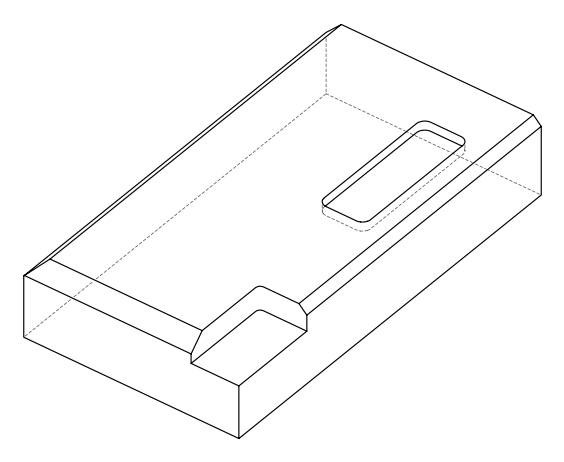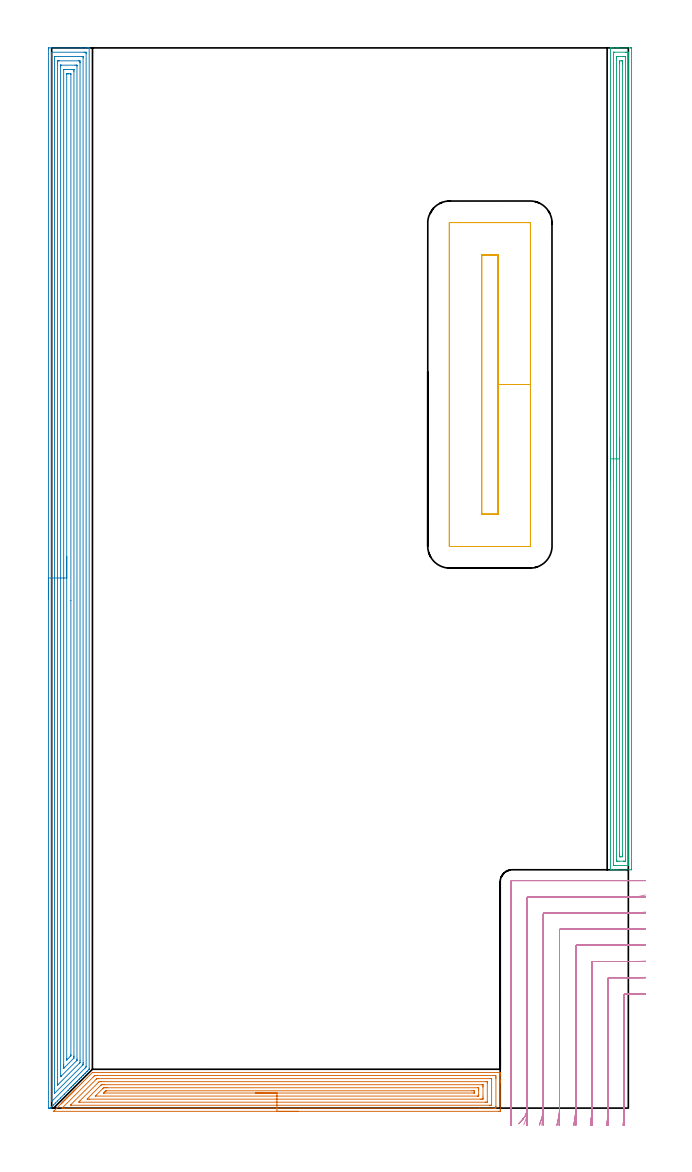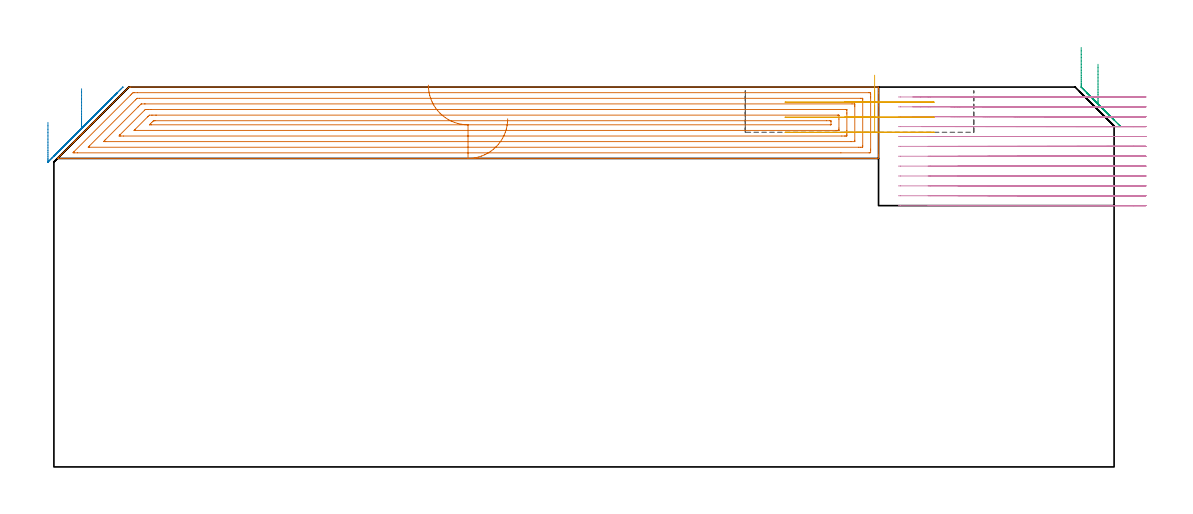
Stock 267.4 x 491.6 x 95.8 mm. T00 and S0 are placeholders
(PLAN: 5 operations, 2 tool changes, 81.5 min)
(1 AREA_MILL | FG_CHAMFER_SURFACE | UGT0205_001 | 11.36 min | 34875 mm3)
(2 AREA_MILL_1 | FG_CHAMFER_SURFACE_1 | UGT0205_001 | 27.39 min | 85770 mm3)
(3 AREA_MILL_2 | FG_CHAMFER_SURFACE_2 | UGT0205_001 | 12.4 min | 18565 mm3)
(4 MILL_CORNER_NOTCH_RECTANGULAR | CORNER_NOTCH_RECTANGULAR | NXT0201_013 | Follow Part, ap 2.5, ae 75% | 26.18 min | 194580 mm3)
(5 MILL_RECTANGULAR_POCKET | POCKET_RECTANGULAR_STRAIGHT | UGT0201_104 | Follow Part, ap 5, ae 75% | 4.21 min | 110758 mm3)
(TOOL UGT0205_001 | Chamfer Mill 20 x 3 x 45 deg. | D20 FL50 Z2)
(TOOL NXT0201_013 | ENDMILL 10mm | D10 FL30 Z4)
(TOOL UGT0201_104 | End Mill 20 mm | D20 FL22 Z2)
(OP 1 AREA_MILL)
G17 G21 G94 G90
T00 M6
G54
G17 G0 G90 X114.45 Y-1.5 S1061 M3
G43 Z105.8 H0
Z87.8
G94 G1 X114.412 Z86.928 F250.
X114.298 Z86.063
X114.109 Z85.212
X113.847 Z84.38
X113.513 Z83.574
X113.11 Z82.8
X112.641 Z82.064
X112.11 Z81.372
X111.521 Z80.729
X110.878 Z80.14
X110.186 Z79.608
X109.45 Z79.14
X108.676 Z78.737
X107.87 Z78.403
X107.038 Z78.141
X106.186 Z77.952
X105.322 Z77.838
X104.45 Z77.8
X1.157
X1.12 Y-1.499 Z77.801
X0.919 Y-1.492 Z77.806
X1.015 Y-1.389 Z77.909
X1.194 Y-1.206 Z78.094
X1.788 Y-0.611 Z78.688
X4.417 Y2.019 Z81.316
X4.462 Y2.063 Z81.362
X4.669 Y2.27 Z81.569
X4.714 Y2.315 Z81.612
X4.759 Y2.36 Z81.659
X4.965 Y2.565 Z81.864
X5.01 Y2.611 Z81.908
X5.057 Y2.657 Z81.956
X5.26 Y2.861 Z82.16
X5.306 Y2.907 Z82.204
X5.354 Y2.954 Z82.253
X5.556 Y3.156 Z82.455
X5.602 Y3.204 Z82.501
X5.651 Y3.251 Z82.55
X5.851 Y3.452 Z82.751
X5.899 Y3.5 Z82.797
X5.948 Y3.549 Z82.848
X6.147 Y3.747 Z83.046
X6.195 Y3.796 Z83.093
X6.245 Y3.846 Z83.145
X6.442 Y4.043 Z83.342
X6.491 Y4.093 Z83.39
X6.542 Y4.143 Z83.442
X6.738 Y4.338 Z83.637
X6.787 Y4.389 Z83.686
X6.839 Y4.44 Z83.739
X7.033 Y4.634 Z83.933
X7.084 Y4.685 Z83.982
X7.137 Y4.737 Z84.036
X7.329 Y4.929 Z84.228
X7.38 Y4.981 Z84.278
X7.434 Y5.034 Z84.333
X7.624 Y5.224 Z84.523
X7.676 Y5.278 Z84.575
X7.731 Y5.331 Z84.63
X7.919 Y5.52 Z84.819
X7.973 Y5.574 Z84.871
X8.028 Y5.629 Z84.927
X8.215 Y5.815 Z85.114
X8.269 Y5.87 Z85.167
X8.325 Y5.926 Z85.225
X8.51 Y6.111 Z85.41
X8.565 Y6.167 Z85.463
X8.622 Y6.223 Z85.522
X8.806 Y6.406 Z85.705
X8.861 Y6.463 Z85.76
X8.919 Y6.52 Z85.819
X9.101 Y6.702 Z86.001
X9.158 Y6.759 Z86.056
X9.217 Y6.817 Z86.116
X9.397 Y6.997 Z86.296
X9.454 Y7.056 Z86.352
X9.514 Y7.114 Z86.413
X9.692 Y7.293 Z86.592
X9.75 Y7.352 Z86.648
X9.811 Y7.411 Z86.71
X9.988 Y7.588 Z86.887
X10.047 Y7.648 Z86.945
X10.108 Y7.708 Z87.007
X10.283 Y7.884 Z87.183
X10.343 Y7.944 Z87.241
X10.405 Y8.006 Z87.305
X10.579 Y8.179 Z87.478
X10.639 Y8.241 Z87.537
X10.702 Y8.303 Z87.602
X10.874 Y8.475 Z87.774
X10.935 Y8.537 Z87.834
X10.999 Y8.6 Z87.899
X11.17 Y8.77 Z88.069
X11.232 Y8.833 Z88.13
X11.53 Y9.13 Z88.43
X12.188 Y9.788 Z89.087
X13.079 Y10.68 Z89.979
X13.971 Y11.571 Z90.87
X14.862 Y12.463 Z91.762
X15.754 Y13.354 Z92.653
X16.645 Y14.245 Z93.545
X17.537 Y15.137 Z94.436
X18.835 Y16.435 Z95.734
X18.896 Y16.494 Z95.792
X19.319 Y16.5 Z95.8
X207.855
X207.99 Y16.497 Z95.788
X207.993 Y16.466 Z95.757
X208. Y16.138 Z95.437
Y15.635 Z94.934
Y15.056 Z94.351
Y12.988 Z92.285
Y12.389 Z91.684
Y11.8 Z91.095
Y-0.645 Z78.652
X207.998 Y-0.944 Z78.353
X207.992 Y-1.491 Z77.806
X207.96 Y-1.494 Z77.804
X207.409 Y-1.5 Z77.8
X104.45
Y-0.086 Z79.214
X5.978
X5.086 Y-0.085 Z79.215
X5.057 Y-0.083 Z79.217
X4.806 Y-0.056 Z79.244
X4.927 Y0.073 Z79.373
X5.057 Y0.207 Z79.507
X19.319 Y14.47 Z93.77
X19.615 Y14.761 Z94.061
X19.917 Y15.056 Z94.356
X20.183 Y15.083 Z94.383
X20.211 Y15.085 Z94.385
X21.072 Y15.086 Z94.386
X205.597 Y15.085 Z94.385
X205.626 Y15.083 Z94.383
X205.99 Y15.056 Z94.356
X205.998 Y14.685 Z93.985
X206. Y14.167 Z93.467
Y13.794 Z93.094
Y0.833 Z80.133
X205.998 Y0.462 Z79.762
X205.99 Y-0.056 Z79.244
X205.654 Y-0.084 Z79.216
X205.626 Y-0.085 Z79.215
X198.495 Y-0.086 Z79.214
X104.45
Y1.328 Z80.628
X9.017 Y1.329 Z80.629
X8.871 Y1.331 Z80.631
X8.725 Y1.335 Z80.635
X8.653 Y1.343 Z80.643
X8.701 Y1.396 Z80.696
X8.765 Y1.464 Z80.764
X8.822 Y1.523 Z80.823
X9.021 Y1.722 Z81.022
X20.577 Y13.278 Z92.578
X20.841 Y13.539 Z92.839
X20.932 Y13.625 Z92.925
X20.965 Y13.654 Z92.954
X21.006 Y13.665 Z92.965
X21.102 Y13.667 Z92.967
X21.599 Y13.671 Z92.971
X203.449
X203.843 Y13.669 Z92.969
X203.974 Y13.667 Z92.967
X203.988 Y13.665 Z92.965
X203.993 Y13.621 Z92.921
X203.998 Y13.538 Z92.838
X203.999 Y13.434 Z92.734
X204. Y13.278 Z92.578
X203.999 Y1.722 Z81.022
X203.998 Y1.568 Z80.868
X203.99 Y1.41 Z80.71
X203.982 Y1.335 Z80.635
X203.941 Y1.333 Z80.633
X203.843 Y1.33 Z80.63
X203.347 Y1.329 Z80.629
X202.952 Y1.328 Z80.628
X104.45
Y2.743 Z82.043
X13.079
X12.946 Y2.744 Z82.044
X12.551 Y2.749 Z82.049
X12.725 Y2.964 Z82.264
X12.89 Y3.135 Z82.435
X13.079 Y3.33 Z82.63
X21.249 Y11.5 Z90.8
X21.622 Y11.87 Z91.17
X21.994 Y12.238 Z91.538
X22.132 Y12.251 Z91.551
X22.885 Y12.256 Z91.556
X23.017 Y12.257 Z91.557
X201.302
X201.947 Y12.252 Z91.552
X201.979 Y12.251 Z91.551
X201.99 Y12.222 Z91.522
X201.994 Y12.128 Z91.428
X201.997 Y11.939 Z91.239
X202. Y11.56 Z90.86
X201.999 Y3.086 Z82.386
X201.997 Y2.879 Z82.179
X201.993 Y2.775 Z82.075
X201.99 Y2.754 Z82.054
X201.976 Y2.749 Z82.049
X201.924 Y2.747 Z82.047
X201.169 Y2.743 Z82.043
X201.037
X104.45
Y4.157 Z83.457
X17.537
X16.876 Y4.158 Z83.458
X16.645 Y4.16 Z83.46
X16.429 Y4.164 Z83.464
X16.595 Y4.389 Z83.689
X16.617 Y4.417 Z83.717
X16.645 Y4.447 Z83.747
X22.847 Y10.649 Z89.949
X22.885 Y10.685 Z89.985
X23.055 Y10.836 Z90.136
X23.215 Y10.839 Z90.139
X23.545 Y10.842 Z90.142
X23.776 Y10.843 Z90.143
X24.435
X199.619
X199.774 Y10.842 Z90.142
X199.898 Y10.839 Z90.139
X199.977 Y10.836 Z90.136
X199.991 Y10.829 Z90.129
X199.992 Y10.814 Z90.114
X199.996 Y10.611 Z89.911
X200. Y9.999 Z89.299
Y9.722 Z89.022
Y5.555 Z84.855
Y4.666 Z83.966
X199.997 Y4.389 Z83.689
X199.993 Y4.236 Z83.536
X199.99 Y4.166 Z83.466
X199.851 Y4.163 Z83.463
X199.617 Y4.159 Z83.459
X199.386 Y4.157 Z83.457
X198.727
X104.45
Y5.571 Z84.871
X20.51 Y5.572 Z84.872
X20.357 Y5.574 Z84.874
X20.255 Y5.577 Z84.877
X20.238 Y5.579 Z84.879
X20.246 Y5.59 Z84.89
X20.276 Y5.625 Z84.925
X20.369 Y5.72 Z85.02
X20.513 Y5.865 Z85.165
X23.629 Y8.981 Z88.281
X23.776 Y9.127 Z88.427
X24.08 Y9.42 Z88.72
X24.668 Y9.426 Z88.726
X24.963 Y9.428 Z88.728
X25.559 Y9.429 Z88.729
X25.853
X197.603 Y9.428 Z88.728
X197.899 Y9.427 Z88.727
X197.963 Y9.424 Z88.724
X197.988 Y9.422 Z88.722
X197.99 Y9.409 Z88.709
X197.997 Y9.329 Z88.629
X197.999 Y8.833 Z88.133
X198. Y8.438 Z87.738
Y6.167 Z85.467
X197.999 Y5.772 Z85.072
X197.995 Y5.639 Z84.939
X197.99 Y5.593 Z84.893
X197.987 Y5.577 Z84.877
X197.975 Y5.576 Z84.876
X197.902 Y5.573 Z84.873
X197.603 Y5.572 Z84.872
X197.309 Y5.571 Z84.871
X104.45
Y6.985 Z86.285
X24.597
X24.456 Y6.986 Z86.286
X24.175 Y6.99 Z86.29
X24.103 Y6.992 Z86.292
Y6.995 Z86.295
X24.12 Y7.017 Z86.317
X24.155 Y7.056 Z86.356
X24.41 Y7.313 Z86.613
X24.668 Y7.571 Z86.871
X24.856 Y7.757 Z87.057
X25.049 Y7.944 Z87.244
X25.104 Y7.995 Z87.295
X25.278 Y8.008 Z87.308
X25.418 Y8.013 Z87.313
X25.489 Y8.014 Z87.314
X194.859 Y8.015 Z87.315
X195.751 Y8.014 Z87.314
X195.821 Y8.012 Z87.312
X195.89 Y8.008 Z87.308
X195.99 Y7.998 Z87.298
X195.993 Y7.944 Z87.244
X195.998 Y7.767 Z87.067
X195.996 Y7.056 Z86.356
X195.993 Y7.011 Z86.311
X195.991 Y6.995 Z86.295
X195.96 Y6.992 Z86.292
X195.889 Y6.987 Z86.287
X195.821 Y6.986 Z86.286
X104.45 Y6.985 Z86.285
X103.578 Z86.323
X102.713 Z86.437
X101.862 Z86.626
X101.03 Z86.888
X100.224 Z87.222
X99.45 Z87.625
X98.714 Z88.094
X98.022 Z88.625
X97.379 Z89.214
X96.79 Z89.857
X96.258 Z90.55
X95.79 Z91.285
X95.387 Z92.059
X95.053 Z92.865
X94.791 Z93.697
X94.602 Z94.549
X94.488 Z95.414
X94.45 Z96.285
G0 Z105.8
M5
M2
(OP 2 AREA_MILL_1)
G17 G21 G94 G90
T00 M6
G54
G17 G0 G90 X-1.5 Y235.8 S1061 M3
G43 Z105.8 H0
Z86.9
G94 G1 Y235.838 Z86.028 F250.
Y235.952 Z85.164
Y236.141 Z84.312
Y236.403 Z83.48
Y236.737 Z82.674
Y237.14 Z81.9
Y237.608 Z81.164
Y238.14 Z80.472
Y238.729 Z79.829
Y239.372 Z79.24
Y240.064 Z78.708
Y240.8 Z78.24
Y241.574 Z77.837
Y242.38 Z77.503
Y243.212 Z77.241
Y244.064 Z77.052
Y244.928 Z76.938
Y245.8 Z76.9
Y490.984
X-1.497 Y491.319 Z76.902
X-1.492 Y491.59 Z76.906
X-1.217 Y491.6 Z77.18
X13.561 Z91.956
X15.952 Z94.347
X16.626 Z95.026
X16.976 Z95.376
X17.358 Y491.594 Z95.75
X17.397 Y491.59 Z95.788
X17.4 Y491.431 Z95.8
Y18.48
X17.398 Y18.005 Z95.787
X17.301 Y17.9 Z95.7
X16.545 Y17.145 Z94.945
X16.248 Y16.846 Z94.644
X15.647 Y16.247 Z94.047
X15.359 Y15.957 Z93.754
X14.754 Y15.354 Z93.154
X14.47 Y15.068 Z92.865
X13.861 Y14.461 Z92.26
X13.581 Y14.179 Z91.976
X12.967 Y13.567 Z91.367
X12.692 Y13.289 Z91.086
X11.998 Y12.598 Z90.398
X11.629 Y12.228 Z90.026
X11.092 Y11.692 Z89.492
X10.736 Y11.334 Z89.132
X10.186 Y10.786 Z88.586
X9.843 Y10.441 Z88.239
X9.281 Y9.881 Z87.681
X8.95 Y9.548 Z87.346
X8.375 Y8.975 Z86.775
X7.654 Y8.253 Z86.053
X5.875 Y6.475 Z84.275
X4.097 Y4.697 Z82.496
X2.696 Y3.296 Z81.095
X1.803 Y2.402 Z80.202
X0.909 Y1.509 Z79.309
X0.016 Y0.616 Z78.415
X-0.497 Y0.103 Z77.901
X-0.592 Y0.01 Z77.804
X-0.834 Y0. Z77.566
X-1.169 Z77.23
X-1.492 Y0.01 Z76.905
X-1.5 Y0.085 Z76.9
Y245.8
X-0.086 Z78.314
X-0.085 Y489.198 Z78.315
X-0.084 Y489.23 Z78.316
X-0.052 Y489.59 Z78.348
X0.438 Y489.599 Z78.838
X15.063 Y489.6 Z93.463
X15.553 Y489.599 Z93.953
X15.952 Y489.59 Z94.352
X15.984 Y489.198 Z94.384
X15.985 Y489.164 Z94.385
Y19.373
X15.984 Y19.341 Z94.384
X15.952 Y19.014 Z94.352
X15.69 Y18.743 Z94.09
X15.43 Y18.48 Z93.83
X15.246 Y18.296 Z93.646
X0.246 Y3.296 Z78.646
X0.095 Y3.148 Z78.495
X-0.052 Y3.01 Z78.348
X-0.083 Y3.296 Z78.317
X-0.085 Y3.329 Z78.315
X-0.086 Y245.8 Z78.314
X1.328 Z79.728
X1.329 Y487.511 Z79.729
X1.33 Y487.561 Z79.73
X1.332 Y487.584 Z79.732
X1.334 Y487.589 Z79.734
X1.351 Y487.592 Z79.751
X1.539 Y487.599 Z79.939
X14.174 Z92.574
X14.362 Y487.595 Z92.762
X14.486 Y487.59 Z92.886
X14.565 Y487.583 Z92.965
X14.567 Y487.544 Z92.967
X14.569 Y487.411 Z92.969
X14.571 Y487.012 Z92.971
Y21.16
X14.57 Y20.762 Z92.97
X14.565 Y20.266 Z92.965
X14.562 Y20.073 Z92.962
X14.466 Y19.973 Z92.866
X14.174 Y19.674 Z92.574
X1.369 Y6.868 Z79.769
X1.354 Y6.856 Z79.754
X1.344 Y6.85 Z79.744
X1.334 Y6.847 Z79.734
X1.332 Y6.854 Z79.732
X1.33 Y6.868 Z79.73
X1.329 Y6.904 Z79.729
X1.328 Y7.268 Z79.728
Y245.8
X2.743 Z81.143
Y484.732
X2.749 Y485.49 Z81.149
X2.755 Y485.59 Z81.155
X2.856 Y485.593 Z81.256
X3.072 Y485.597 Z81.472
X3.504 Y485.6 Z81.904
X12.42 Z90.82
X12.837 Y485.597 Z91.237
X13.045 Y485.593 Z91.445
X13.143 Y485.59 Z91.543
X13.15 Y485.522 Z91.55
X13.156 Y484.861 Z91.556
X13.157 Y484.732 Z91.557
Y22.053
X13.155 Y21.29 Z91.555
X13.152 Y21.16 Z91.552
X13.15 Y21.117 Z91.55
X13.116 Y21.076 Z91.516
X13.046 Y20.999 Z91.446
X12.938 Y20.888 Z91.338
X2.93 Y10.879 Z81.33
X2.856 Y10.807 Z81.256
X2.793 Y10.749 Z81.193
X2.757 Y10.717 Z81.157
X2.75 Y10.759 Z81.15
X2.744 Y11.205 Z81.144
X2.743 Y11.334 Z81.143
Y245.8
X4.157 Z82.557
Y483.183
X4.159 Y483.421 Z82.559
X4.163 Y483.578 Z82.563
X4.165 Y483.592 Z82.565
X4.17 Y483.594 Z82.57
X4.19 Y483.598 Z82.59
X4.231 Y483.599 Z82.631
X4.393 Y483.6 Z82.793
X10.855 Z89.255
X11.506 Y483.596 Z89.906
X11.723 Y483.592 Z90.123
X11.735 Y483.59 Z90.135
X11.738 Y483.552 Z90.138
X11.741 Y483.468 Z90.141
X11.743 Y483.341 Z90.143
Y483.183
X11.742 Y22.709 Z90.142
X11.739 Y22.381 Z90.139
X11.736 Y22.218 Z90.136
X11.731 Y22.141 Z90.131
X11.652 Y22.053 Z90.052
X11.58 Y21.979 Z89.98
X11.506 Y21.905 Z89.906
X4.393 Y14.792 Z82.793
X4.335 Y14.736 Z82.735
X4.219 Y14.628 Z82.619
X4.163 Y14.577 Z82.563
X4.161 Y14.602 Z82.561
X4.159 Y14.67 Z82.559
X4.157 Y14.907 Z82.557
Y15.145
Y245.8
X5.571 Z83.971
X5.572 Y481.461 Z83.972
X5.573 Y481.536 Z83.973
X5.575 Y481.573 Z83.975
X5.577 Y481.585 Z83.977
X5.588 Y481.59 Z83.988
X5.736 Y481.597 Z84.136
X6.172 Y481.599 Z84.572
X6.622 Y481.6 Z85.022
X9.289 Z87.689
X9.728 Y481.599 Z88.128
X10.182 Y481.596 Z88.582
X10.304 Y481.59 Z88.704
X10.322 Y481.58 Z88.722
X10.324 Y481.54 Z88.724
X10.327 Y481.45 Z88.727
X10.328 Y481.159 Z88.728
X10.329 Y480.555 Z88.729
X10.328 Y24.13 Z88.728
X10.327 Y23.839 Z88.727
X10.322 Y23.242 Z88.722
X10.315 Y23.174 Z88.715
X10.269 Y23.125 Z88.669
X10.097 Y22.946 Z88.497
X5.902 Y18.751 Z84.302
X5.628 Y18.48 Z84.028
X5.613 Y18.472 Z84.013
X5.578 Y18.48 Z83.978
X5.577 Y18.566 Z83.977
X5.572 Y19.082 Z83.972
X5.571 Y19.373 Z83.971
Y19.977
Y245.8
X6.985 Z85.385
X6.986 Y479.448 Z85.386
X6.988 Y479.524 Z85.388
X6.992 Y479.573 Z85.392
X6.996 Y479.591 Z85.396
X7.005 Y479.593 Z85.405
X7.061 Y479.596 Z85.461
X7.724 Y479.6 Z86.124
X7.95 Z86.35
X8.614 Y479.598 Z87.014
X8.839 Y479.593 Z87.239
X8.908 Y479.59 Z87.308
X8.912 Y479.448 Z87.312
X8.914 Y479.372 Z87.314
X8.915 Y235.326 Z87.315
X8.914 Y24.657 Z87.314
X8.913 Y24.581 Z87.313
X8.908 Y24.429 Z87.308
X8.898 Y24.207 Z87.298
X8.839 Y24.143 Z87.239
X8.69 Y23.989 Z87.09
X8.542 Y23.839 Z86.942
X7.354 Y22.652 Z85.754
X7.061 Y22.361 Z85.461
X7.017 Y22.321 Z85.417
X6.999 Y22.307 Z85.399
X6.992 Y22.415 Z85.392
X6.987 Y22.718 Z85.387
X6.986 Y22.87 Z85.386
X6.985 Y245.8 Z85.385
Y246.672 Z85.423
Y247.536 Z85.537
Y248.388 Z85.726
Y249.22 Z85.988
Y250.026 Z86.322
Y250.8 Z86.725
Y251.536 Z87.194
Y252.228 Z87.725
Y252.871 Z88.314
Y253.46 Z88.957
Y253.992 Z89.65
Y254.46 Z90.385
Y254.863 Z91.159
Y255.197 Z91.965
Y255.459 Z92.797
Y255.648 Z93.649
Y255.762 Z94.514
Y255.8 Z95.385
G0 Z105.8
M5
M2
(OP 3 AREA_MILL_2)
G17 G21 G94 G90
T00 M6
G54
G17 G0 G90 X259.1 Y291.05 S1061 M3
G43 Z105.8 H0
G94 G1 Y291.088 Z104.928 F250.
Y291.202 Z104.064
Y291.391 Z103.212
Y291.653 Z102.38
Y291.987 Z101.574
Y292.39 Z100.8
Y292.859 Z100.064
Y293.39 Z99.372
Y293.979 Z98.729
Y294.622 Z98.14
Y295.314 Z97.608
Y296.05 Z97.14
Y296.824 Z96.737
Y297.63 Z96.403
Y298.462 Z96.141
Y299.314 Z95.952
Y300.178 Z95.838
Y301.05 Z95.8
Y491.423
X259.103 Y491.592 Z95.788
X259.116 Y491.6 Z95.775
X259.482 Z95.418
X259.765 Z95.134
X260.465 Z94.43
X261.699 Z93.198
X262.233 Z92.662
X262.85 Z92.046
X268.418 Z86.479
X268.687 Y491.598 Z86.211
X268.892 Y491.59 Z86.006
X268.899 Y491.383 Z85.999
X268.9 Y111.124 Z86.
X268.896 Y110.714 Z86.002
X268.892 Y110.51 Z86.006
X268.685 Y110.5 Z86.213
X262.233 Z92.662
X260.815 Z94.081
X260.465 Z94.43
X259.481 Z95.418
X259.115 Y110.507 Z95.776
X259.103 Y110.509 Z95.788
X259.1 Y110.677 Z95.8
Y301.05
X260.514 Z94.386
X260.515 Y489.505 Z94.385
X260.516 Y489.558 Z94.384
X260.518 Y489.583 Z94.382
X260.52 Y489.588 Z94.38
X260.536 Y489.591 Z94.364
X260.944 Y489.599 Z93.956
X266.244 Y489.6 Z88.656
X266.651 Y489.599 Z88.249
X267.131 Y489.597 Z87.769
X267.369 Y489.59 Z87.531
X267.479 Y489.58 Z87.421
X267.485 Y489.239 Z87.415
Y489.189
Y112.595
X267.484 Y112.542 Z87.416
X267.482 Y112.517 Z87.418
X267.48 Y112.512 Z87.42
X267.464 Y112.509 Z87.436
X267.056 Y112.501 Z87.844
X261.349 Z93.551
X260.869 Y112.503 Z94.031
X260.631 Y112.51 Z94.269
X260.521 Y112.52 Z94.379
X260.515 Y112.861 Z94.385
Y112.911
X260.514 Y301.05 Z94.386
X261.928 Z92.972
X261.929 Y486.815 Z92.971
X261.931 Y487.401 Z92.969
X261.934 Y487.554 Z92.966
X261.935 Y487.584 Z92.965
X261.971 Y487.59 Z92.929
X262.039 Y487.597 Z92.861
X262.233 Y487.599 Z92.667
X262.92 Y487.6 Z91.98
X264.884 Z90.016
X265.571 Y487.599 Z89.329
X265.767 Y487.595 Z89.133
X265.963 Y487.59 Z88.937
X266.065 Y487.577 Z88.835
X266.068 Y487.503 Z88.832
X266.069 Y487.401 Z88.831
X266.071 Y487.094 Z88.829
Y115.285
X266.069 Y114.699 Z88.831
X266.066 Y114.546 Z88.834
X266.065 Y114.516 Z88.835
X266.029 Y114.51 Z88.871
X265.961 Y114.503 Z88.939
X265.767 Y114.501 Z89.133
X265.08 Y114.5 Z89.82
X263.116 Z91.784
X262.428 Y114.501 Z92.472
X262.233 Y114.505 Z92.667
X262.037 Y114.51 Z92.863
X261.935 Y114.523 Z92.965
X261.932 Y114.597 Z92.968
X261.93 Y114.699 Z92.97
X261.929 Y115.006 Z92.971
X261.928 Y301.05 Z92.972
X263.343 Z91.557
Y484.491
X263.344 Y484.72 Z91.556
X263.349 Y485.378 Z91.551
X263.354 Y485.59 Z91.546
X264.013 Y485.6 Z90.887
X264.437 Y485.594 Z90.463
X264.643 Y485.59 Z90.257
X264.65 Y485.473 Z90.25
X264.656 Y484.95 Z90.244
X264.657 Y484.72 Z90.243
Y484.055
Y117.609
X264.656 Y117.38 Z90.244
X264.651 Y116.722 Z90.249
X264.646 Y116.51 Z90.254
X263.987 Y116.5 Z90.913
X263.562 Y116.506 Z91.338
X263.357 Y116.51 Z91.543
X263.35 Y116.627 Z91.55
X263.344 Y117.15 Z91.556
X263.343 Y117.38 Z91.557
Y118.045
Y301.05
Y301.922 Z91.595
Y302.787 Z91.709
Y303.638 Z91.898
Y304.47 Z92.16
Y305.276 Z92.494
Y306.05 Z92.897
Y306.786 Z93.366
Y307.478 Z93.897
Y308.121 Z94.486
Y308.71 Z95.13
Y309.242 Z95.822
Y309.71 Z96.557
Y310.113 Z97.331
Y310.447 Z98.137
Y310.709 Z98.969
Y310.898 Z99.821
Y311.012 Z100.686
Y311.05 Z101.557
G0 Z105.8
M5
M2
(OP 4 MILL_CORNER_NOTCH_RECTANGULAR)
G17 G21 G94 G90
T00 M6
G54
G17 G0 G90 X275.399 Y53.116 S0 M3
G43 Z105.8 H0
Z93.308
G94 G1 X272.4 Y53.025 F250.
G2 X270.795 Y53. R52.5 F500.
G1 X265.995
G3 X265.5 Y52.505 R0.5
G1 Y-0.021
G2 X265.263 Y-5. R52.5
G1 X264.979 Y-7.986 F250.
G0 Z105.8
X275.398 Y60.636
Z93.308
G1 X272.4 Y60.529
G2 X270.795 Y60.5 R45. F500.
G1 X258.495
G3 X258. Y60.005 R0.5
G1 Y-0.021
G2 X257.724 Y-5. R45.
G1 X257.392 Y-7.982 F250.
G0 Z105.8
X275.397 Y68.163
Z93.308
G1 X272.4 Y68.034
G2 X270.795 Y68. R37.5 F500.
G1 X250.996
G3 X250.5 Y67.504 R0.5
G1 Y-0.021
G2 X250.168 Y-5. R37.5
G1 X249.77 Y-7.973 F250.
G0 Z105.8
X275.396 Y75.703
Z93.308
G1 X272.4 Y75.543
G2 X270.795 Y75.5 R30. F500.
G1 X243.496
G3 X243. Y75.004 R0.5
G1 Y-0.021
G2 X242.584 Y-5. R30.
G1 X242.086 Y-7.958 F250.
G0 Z105.8
X275.392 Y83.271
Z93.308
G1 X272.4 Y83.057
G2 X270.795 Y83. R22.5 F500.
G1 X235.996
G3 X235.5 Y82.504 R0.5
G1 Y-0.021
G2 X234.942 Y-5. R22.5
G1 X234.278 Y-7.926 F250.
G0 Z105.8
X275.383 Y90.907
Z93.308
G1 X272.4 Y90.586
G2 X270.795 Y90.5 R15. F500.
G1 X228.496
G3 X228. Y90.004 R0.5
G1 Y-0.021
G2 X227.15 Y-5. R15.
G1 X226.154 Y-7.83 F250.
G0 Z105.8
X275.331 Y98.816
Z93.308
G1 X272.4 Y98.174
G2 X270.795 Y98. R7.5 F500.
G1 X220.996
G3 X220.5 Y97.504 R0.5
G1 Y-0.021
G2 X218.609 Y-5. R7.5
G1 X216.618 Y-7.244 F250.
G0 Z105.8
X273.795 Y105.5
Z93.308
G1 X270.795
X213.496 F500.
G3 X213. Y105.004 R0.5
G1 Y-0.021
Y-3.021 F250.
G0 Z105.8
X275.4 Y53.008
Z90.817
G1 X272.4 Y53.
X272.258 F500.
X265.995
G3 X265.5 Y52.505 R0.5
G1 Y-0.021
G2 X265.263 Y-5. R52.5
G1 X264.979 Y-7.986 F250.
G0 Z105.8
X275.4 Y60.51
Z90.817
G1 X272.4 Y60.5
X272.258 F500.
X258.495
G3 X258. Y60.005 R0.5
G1 Y-0.021
G2 X257.724 Y-5. R45.
G1 X257.392 Y-7.982 F250.
G0 Z105.8
X275.4 Y68.012
Z90.817
G1 X272.4 Y68.
X272.258 F500.
X250.996
G3 X250.5 Y67.504 R0.5
G1 Y-0.021
G2 X250.168 Y-5. R37.5
G1 X249.77 Y-7.973 F250.
G0 Z105.8
X275.4 Y75.515
Z90.817
G1 X272.4 Y75.5
X272.258 F500.
X243.496
G3 X243. Y75.004 R0.5
G1 Y-0.021
G2 X242.584 Y-5. R30.
G1 X242.086 Y-7.958 F250.
G0 Z105.8
X275.4 Y83.019
Z90.817
G1 X272.4 Y83.
X272.258 F500.
X235.996
G3 X235.5 Y82.504 R0.5
G1 Y-0.021
G2 X234.942 Y-5. R22.5
G1 X234.278 Y-7.926 F250.
G0 Z105.8
X275.4 Y90.529
Z90.817
G1 X272.4 Y90.501
X272.258 Y90.5 F500.
X228.496
G3 X228. Y90.004 R0.5
G1 Y-0.021
G2 X227.15 Y-5. R15.
G1 X226.154 Y-7.83 F250.
G0 Z105.8
X275.399 Y98.058
Z90.817
G1 X272.4 Y98.001
X272.258 Y98. F500.
X220.996
G3 X220.5 Y97.504 R0.5
G1 Y-0.021
G2 X218.609 Y-5. R7.5
G1 X216.618 Y-7.244 F250.
G0 Z105.8
X275.258 Y105.5
Z90.817
G1 X272.258
X213.496 F500.
G3 X213. Y105.004 R0.5
G1 Y-0.021
Y-3.021 F250.
G0 Z105.8
X275.4 Y53.
Z88.325
G1 X272.4
X265.995 F500.
G3 X265.5 Y52.505 R0.5
G1 Y-0.021
G2 X265.263 Y-5. R52.5
G1 X264.979 Y-7.986 F250.
G0 Z105.8
X275.4 Y60.5
Z88.325
G1 X272.4
X258.495 F500.
G3 X258. Y60.005 R0.5
G1 Y-0.021
G2 X257.724 Y-5. R45.
G1 X257.392 Y-7.982 F250.
G0 Z105.8
X275.4 Y68.
Z88.325
G1 X272.4
X250.996 F500.
G3 X250.5 Y67.504 R0.5
G1 Y-0.021
G2 X250.168 Y-5. R37.5
G1 X249.77 Y-7.973 F250.
G0 Z105.8
X275.4 Y75.5
Z88.325
G1 X272.4
X243.496 F500.
G3 X243. Y75.004 R0.5
G1 Y-0.021
G2 X242.584 Y-5. R30.
G1 X242.086 Y-7.958 F250.
G0 Z105.8
X275.4 Y83.
Z88.325
G1 X272.4
X235.996 F500.
G3 X235.5 Y82.504 R0.5
G1 Y-0.021
G2 X234.942 Y-5. R22.5
G1 X234.278 Y-7.926 F250.
G0 Z105.8
X275.4 Y90.5
Z88.325
G1 X272.4
X228.496 F500.
G3 X228. Y90.004 R0.5
G1 Y-0.021
G2 X227.15 Y-5. R15.
G1 X226.154 Y-7.83 F250.
G0 Z105.8
X275.4 Y98.
Z88.325
G1 X272.4
X220.996 F500.
G3 X220.5 Y97.504 R0.5
G1 Y-0.021
G2 X218.609 Y-5. R7.5
G1 X216.618 Y-7.244 F250.
G0 Z105.8
X275.4 Y105.5
Z88.325
G1 X272.4
X213.496 F500.
G3 X213. Y105.004 R0.5
G1 Y-0.021
Y-3.021 F250.
G0 Z105.8
X275.4 Y53.
Z85.833
G1 X272.4
X265.995 F500.
G3 X265.5 Y52.505 R0.5
G1 Y-2.3
G2 X265.431 Y-5. R52.5
G1 X265.276 Y-7.996 F250.
G0 Z105.8
X275.4 Y60.5
Z85.833
G1 X272.4
X258.495 F500.
G3 X258. Y60.005 R0.5
G1 Y-2.3
G2 X257.919 Y-5. R45.
G1 X257.739 Y-7.995 F250.
G0 Z105.8
X275.4 Y68.
Z85.833
G1 X272.4
X250.996 F500.
G3 X250.5 Y67.504 R0.5
G1 Y-2.3
G2 X250.403 Y-5. R37.5
G1 X250.187 Y-7.992 F250.
G0 Z105.8
X275.4 Y75.5
Z85.833
G1 X272.4
X243.496 F500.
G3 X243. Y75.004 R0.5
G1 Y-2.3
G2 X242.878 Y-5. R30.
G1 X242.608 Y-7.988 F250.
G0 Z105.8
X275.4 Y83.
Z85.833
G1 X272.4
X235.996 F500.
G3 X235.5 Y82.504 R0.5
G1 Y-2.3
G2 X235.337 Y-5. R22.5
G1 X234.977 Y-7.978 F250.
G0 Z105.8
X275.4 Y90.5
Z85.833
G1 X272.4
X228.496 F500.
G3 X228. Y90.004 R0.5
G1 Y-2.3
G2 X227.755 Y-5. R15.
G1 X227.215 Y-7.951 F250.
G0 Z105.8
X275.4 Y98.
Z85.833
G1 X272.4
X220.996 F500.
G3 X220.5 Y97.504 R0.5
G1 Y-2.3
G2 X219.997 Y-5. R7.5
G1 X218.917 Y-7.799 F250.
G0 Z105.8
X275.4 Y105.5
Z85.833
G1 X272.4
X213.496 F500.
G3 X213. Y105.004 R0.5
G1 Y-2.3
Y-5.3 F250.
G0 Z105.8
X275.4 Y53.
Z83.342
G1 X272.4
X265.995 F500.
G3 X265.5 Y52.505 R0.5
G1 Y-4.622
G2 X265.499 Y-5. R52.5
G1 X265.477 Y-8. F250.
G0 Z105.8
X275.4 Y60.5
Z83.342
G1 X272.4
X258.495 F500.
G3 X258. Y60.005 R0.5
G1 Y-4.622
G2 X257.998 Y-5. R45.
G1 X257.973 Y-8. F250.
G0 Z105.8
X275.4 Y68.
Z83.342
G1 X272.4
X250.996 F500.
G3 X250.5 Y67.504 R0.5
G1 Y-4.622
G2 X250.498 Y-5. R37.5
G1 X250.468 Y-8. F250.
G0 Z105.8
X275.4 Y75.5
Z83.342
G1 X272.4
X243.496 F500.
G3 X243. Y75.004 R0.5
G1 Y-4.622
G2 X242.998 Y-5. R30.
G1 X242.96 Y-8. F250.
G0 Z105.8
X275.4 Y83.
Z83.342
G1 X272.4
X235.996 F500.
G3 X235.5 Y82.504 R0.5
G1 Y-4.622
G2 X235.497 Y-5. R22.5
G1 X235.446 Y-8. F250.
G0 Z105.8
X275.4 Y90.5
Z83.342
G1 X272.4
X228.496 F500.
G3 X228. Y90.004 R0.5
G1 Y-4.622
G2 X227.995 Y-5. R15.
G1 X227.92 Y-7.999 F250.
G0 Z105.8
X275.4 Y98.
Z83.342
G1 X272.4
X220.996 F500.
G3 X220.5 Y97.504 R0.5
G1 Y-4.622
G2 X220.49 Y-5. R7.5
G1 X220.339 Y-7.996 F250.
G0 Z105.8
X275.4 Y105.5
Z83.342
G1 X272.4
X213.496 F500.
G3 X213. Y105.004 R0.5
G1 Y-4.622
Y-7.622 F250.
G0 Z105.8
X275.4 Y53.
Z80.85
G1 X272.4
X265.995 F500.
G3 X265.5 Y52.505 R0.5
G1 Y-5.
Y-8. F250.
G0 Z105.8
X275.4 Y60.5
Z80.85
G1 X272.4
X258.495 F500.
G3 X258. Y60.005 R0.5
G1 Y-5.
Y-8. F250.
G0 Z105.8
X275.4 Y68.
Z80.85
G1 X272.4
X250.996 F500.
G3 X250.5 Y67.504 R0.5
G1 Y-5.
Y-8. F250.
G0 Z105.8
X275.4 Y75.5
Z80.85
G1 X272.4
X243.496 F500.
G3 X243. Y75.004 R0.5
G1 Y-5.
Y-8. F250.
G0 Z105.8
X275.4 Y83.
Z80.85
G1 X272.4
X235.996 F500.
G3 X235.5 Y82.504 R0.5
G1 Y-5.
Y-8. F250.
G0 Z105.8
X275.4 Y90.5
Z80.85
G1 X272.4
X228.496 F500.
G3 X228. Y90.004 R0.5
G1 Y-5.
Y-8. F250.
G0 Z105.8
X275.4 Y98.
Z80.85
G1 X272.4
X220.996 F500.
G3 X220.5 Y97.504 R0.5
G1 Y-5.
Y-8. F250.
G0 Z105.8
X275.4 Y105.5
Z80.85
G1 X272.4
X213.496 F500.
G3 X213. Y105.004 R0.5
G1 Y-5.
Y-8. F250.
G0 Z105.8
X275.4 Y53.
Z78.358
G1 X272.4
X265.995 F500.
G3 X265.5 Y52.505 R0.5
G1 Y-5.
Y-8. F250.
G0 Z105.8
X275.4 Y60.5
Z78.358
G1 X272.4
X258.495 F500.
G3 X258. Y60.005 R0.5
G1 Y-5.
Y-8. F250.
G0 Z105.8
X275.4 Y68.
Z78.358
G1 X272.4
X250.996 F500.
G3 X250.5 Y67.504 R0.5
G1 Y-5.
Y-8. F250.
G0 Z105.8
X275.4 Y75.5
Z78.358
G1 X272.4
X243.496 F500.
G3 X243. Y75.004 R0.5
G1 Y-5.
Y-8. F250.
G0 Z105.8
X275.4 Y83.
Z78.358
G1 X272.4
X235.996 F500.
G3 X235.5 Y82.504 R0.5
G1 Y-5.
Y-8. F250.
G0 Z105.8
X275.4 Y90.5
Z78.358
G1 X272.4
X228.496 F500.
G3 X228. Y90.004 R0.5
G1 Y-5.
Y-8. F250.
G0 Z105.8
X275.4 Y98.
Z78.358
G1 X272.4
X220.996 F500.
G3 X220.5 Y97.504 R0.5
G1 Y-5.
Y-8. F250.
G0 Z105.8
X275.4 Y105.5
Z78.358
G1 X272.4
X213.496 F500.
G3 X213. Y105.004 R0.5
G1 Y-5.
Y-8. F250.
G0 Z105.8
X275.4 Y53.
Z75.867
G1 X272.4
X265.995 F500.
G3 X265.5 Y52.505 R0.5
G1 Y-5.
Y-8. F250.
G0 Z105.8
X275.4 Y60.5
Z75.867
G1 X272.4
X258.495 F500.
G3 X258. Y60.005 R0.5
G1 Y-5.
Y-8. F250.
G0 Z105.8
X275.4 Y68.
Z75.867
G1 X272.4
X250.996 F500.
G3 X250.5 Y67.504 R0.5
G1 Y-5.
Y-8. F250.
G0 Z105.8
X275.4 Y75.5
Z75.867
G1 X272.4
X243.496 F500.
G3 X243. Y75.004 R0.5
G1 Y-5.
Y-8. F250.
G0 Z105.8
X275.4 Y83.
Z75.867
G1 X272.4
X235.996 F500.
G3 X235.5 Y82.504 R0.5
G1 Y-5.
Y-8. F250.
G0 Z105.8
X275.4 Y90.5
Z75.867
G1 X272.4
X228.496 F500.
G3 X228. Y90.004 R0.5
G1 Y-5.
Y-8. F250.
G0 Z105.8
X275.4 Y98.
Z75.867
G1 X272.4
X220.996 F500.
G3 X220.5 Y97.504 R0.5
G1 Y-5.
Y-8. F250.
G0 Z105.8
X275.4 Y105.5
Z75.867
G1 X272.4
X213.496 F500.
G3 X213. Y105.004 R0.5
G1 Y-5.
Y-8. F250.
G0 Z105.8
X275.4 Y53.
Z73.375
G1 X272.4
X265.995 F500.
G3 X265.5 Y52.505 R0.5
G1 Y-5.
Y-8. F250.
G0 Z105.8
X275.4 Y60.5
Z73.375
G1 X272.4
X258.495 F500.
G3 X258. Y60.005 R0.5
G1 Y-5.
Y-8. F250.
G0 Z105.8
X275.4 Y68.
Z73.375
G1 X272.4
X250.996 F500.
G3 X250.5 Y67.504 R0.5
G1 Y-5.
Y-8. F250.
G0 Z105.8
X275.4 Y75.5
Z73.375
G1 X272.4
X243.496 F500.
G3 X243. Y75.004 R0.5
G1 Y-5.
Y-8. F250.
G0 Z105.8
X275.4 Y83.
Z73.375
G1 X272.4
X235.996 F500.
G3 X235.5 Y82.504 R0.5
G1 Y-5.
Y-8. F250.
G0 Z105.8
X275.4 Y90.5
Z73.375
G1 X272.4
X228.496 F500.
G3 X228. Y90.004 R0.5
G1 Y-5.
Y-8. F250.
G0 Z105.8
X275.4 Y98.
Z73.375
G1 X272.4
X220.996 F500.
G3 X220.5 Y97.504 R0.5
G1 Y-5.
Y-8. F250.
G0 Z105.8
X275.4 Y105.5
Z73.375
G1 X272.4
X213.496 F500.
G3 X213. Y105.004 R0.5
G1 Y-5.
Y-8. F250.
G0 Z105.8
X275.4 Y53.
Z70.883
G1 X272.4
X265.995 F500.
G3 X265.5 Y52.505 R0.5
G1 Y-5.
Y-8. F250.
G0 Z105.8
X275.4 Y60.5
Z70.883
G1 X272.4
X258.495 F500.
G3 X258. Y60.005 R0.5
G1 Y-5.
Y-8. F250.
G0 Z105.8
X275.4 Y68.
Z70.883
G1 X272.4
X250.996 F500.
G3 X250.5 Y67.504 R0.5
G1 Y-5.
Y-8. F250.
G0 Z105.8
X275.4 Y75.5
Z70.883
G1 X272.4
X243.496 F500.
G3 X243. Y75.004 R0.5
G1 Y-5.
Y-8. F250.
G0 Z105.8
X275.4 Y83.
Z70.883
G1 X272.4
X235.996 F500.
G3 X235.5 Y82.504 R0.5
G1 Y-5.
Y-8. F250.
G0 Z105.8
X275.4 Y90.5
Z70.883
G1 X272.4
X228.496 F500.
G3 X228. Y90.004 R0.5
G1 Y-5.
Y-8. F250.
G0 Z105.8
X275.4 Y98.
Z70.883
G1 X272.4
X220.996 F500.
G3 X220.5 Y97.504 R0.5
G1 Y-5.
Y-8. F250.
G0 Z105.8
X275.4 Y105.5
Z70.883
G1 X272.4
X213.496 F500.
G3 X213. Y105.004 R0.5
G1 Y-5.
Y-8. F250.
G0 Z105.8
X275.4 Y53.
Z68.392
G1 X272.4
X265.995 F500.
G3 X265.5 Y52.505 R0.5
G1 Y-5.
Y-8. F250.
G0 Z105.8
X275.4 Y60.5
Z68.392
G1 X272.4
X258.495 F500.
G3 X258. Y60.005 R0.5
G1 Y-5.
Y-8. F250.
G0 Z105.8
X275.4 Y68.
Z68.392
G1 X272.4
X250.996 F500.
G3 X250.5 Y67.504 R0.5
G1 Y-5.
Y-8. F250.
G0 Z105.8
X275.4 Y75.5
Z68.392
G1 X272.4
X243.496 F500.
G3 X243. Y75.004 R0.5
G1 Y-5.
Y-8. F250.
G0 Z105.8
X275.4 Y83.
Z68.392
G1 X272.4
X235.996 F500.
G3 X235.5 Y82.504 R0.5
G1 Y-5.
Y-8. F250.
G0 Z105.8
X275.4 Y90.5
Z68.392
G1 X272.4
X228.496 F500.
G3 X228. Y90.004 R0.5
G1 Y-5.
Y-8. F250.
G0 Z105.8
X275.4 Y98.
Z68.392
G1 X272.4
X220.996 F500.
G3 X220.5 Y97.504 R0.5
G1 Y-5.
Y-8. F250.
G0 Z105.8
X275.4 Y105.5
Z68.392
G1 X272.4
X213.496 F500.
G3 X213. Y105.004 R0.5
G1 Y-5.
Y-8. F250.
G0 Z105.8
X275.4 Y53.
Z65.9
G1 X272.4
X265.995 F500.
G3 X265.5 Y52.505 R0.5
G1 Y-5.
Y-8. F250.
G0 Z105.8
X275.4 Y60.5
Z65.9
G1 X272.4
X258.495 F500.
G3 X258. Y60.005 R0.5
G1 Y-5.
Y-8. F250.
G0 Z105.8
X275.4 Y68.
Z65.9
G1 X272.4
X250.996 F500.
G3 X250.5 Y67.504 R0.5
G1 Y-5.
Y-8. F250.
G0 Z105.8
X275.4 Y75.5
Z65.9
G1 X272.4
X243.496 F500.
G3 X243. Y75.004 R0.5
G1 Y-5.
Y-8. F250.
G0 Z105.8
X275.4 Y83.
Z65.9
G1 X272.4
X235.996 F500.
G3 X235.5 Y82.504 R0.5
G1 Y-5.
Y-8. F250.
G0 Z105.8
X275.4 Y90.5
Z65.9
G1 X272.4
X228.496 F500.
G3 X228. Y90.004 R0.5
G1 Y-5.
Y-8. F250.
G0 Z105.8
X275.4 Y98.
Z65.9
G1 X272.4
X220.996 F500.
G3 X220.5 Y97.504 R0.5
G1 Y-5.
Y-8. F250.
G0 Z105.8
X275.4 Y105.5
Z65.9
G1 X272.4
X213.496 F500.
G3 X213. Y105.004 R0.5
G1 Y-5.
Y-8. F250.
G0 Z105.8
M5
M2
(OP 5 MILL_RECTANGULAR_POCKET)
G17 G21 G94 G90
T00 M6
G54
G17 G0 G90 X207. Y310.122 S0 M3
G43 Z105.8 H0
Z98.8
G94 G1 Y335.5 Z92. F250.
Y395.6 F500.
X199.4
Y275.4
X207.
Y335.5
X222.
Y410.4
G3 X221.8 Y410.6 R0.2
G1 X184.6
G3 X184.4 Y410.4 R0.2
G1 Y260.6
G3 X184.6 Y260.4 R0.2
G1 X221.8
G3 X222. Y260.6 R0.2
G1 Y335.5
Y336.5
G0 X207. Y310.122 Z95.
G1 Y335.5 Z88.2 F250.
Y395.6 F500.
X199.4
Y275.4
X207.
Y335.5
X222.
Y410.4
G3 X221.8 Y410.6 R0.2
G1 X184.6
G3 X184.4 Y410.4 R0.2
G1 Y260.6
G3 X184.6 Y260.4 R0.2
G1 X221.8
G3 X222. Y260.6 R0.2
G1 Y335.5
Y336.5
G0 X207. Y310.122 Z91.2
G1 Y335.5 Z84.4 F250.
Y395.6 F500.
X199.4
Y275.4
X207.
Y335.5
X222.
Y410.4
G3 X221.8 Y410.6 R0.2
G1 X184.6
G3 X184.4 Y410.4 R0.2
G1 Y260.6
G3 X184.6 Y260.4 R0.2
G1 X221.8
G3 X222. Y260.6 R0.2
G1 Y335.5
Y336.5
G0 Z105.8
M5
M2
